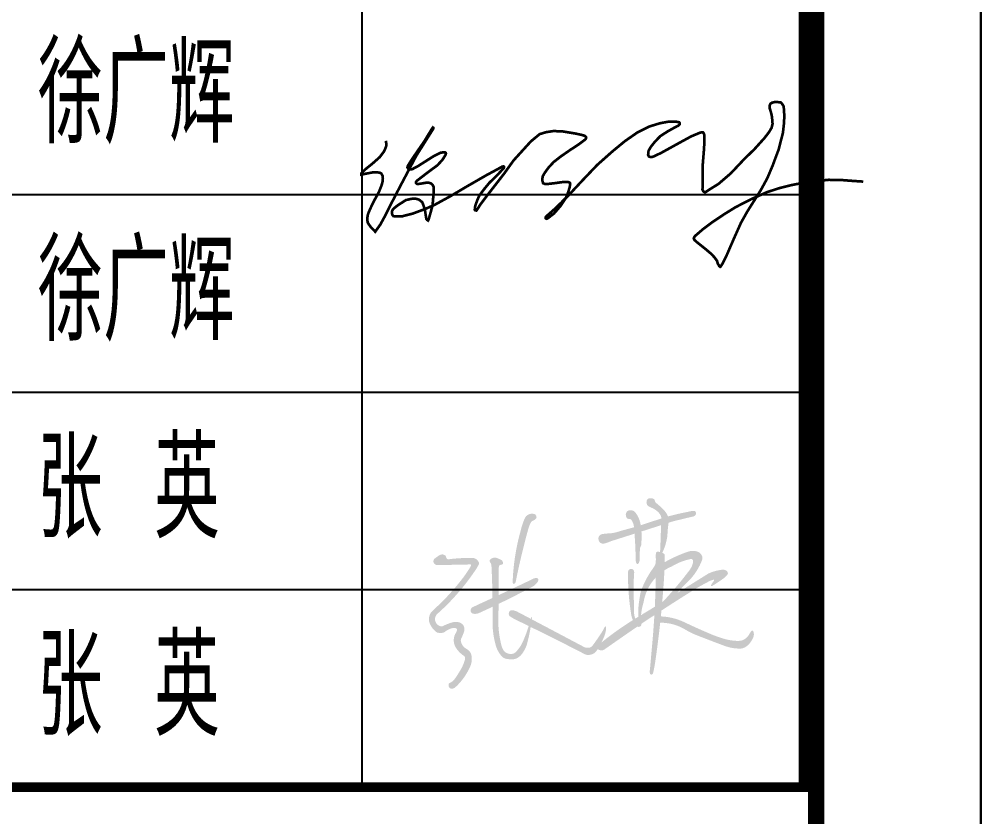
# Model space of a CAD drawing. Extents: x 12152 to 491505, y 111028 to 412681.
# Drawn here: x 485660 to 491505, y 187382 to 192227 of the extents above; entities that cross this region are included whole.
import ezdxf

# ---------------------------------------------------------------- set-up
doc = ezdxf.new("R2010")
doc.units = 0
doc.header["$LTSCALE"] = 1000
doc.header["$MEASUREMENT"] = 0
doc.layers.add('PUB_TITLE', color=4, linetype='Continuous')
doc.layers.add('yichutu', color=7, linetype='Continuous', true_color=0xffffff, plot=False)
doc.styles.add('TSSD_REIN', font='pdatxt.shx', dxfattribs={"width": 0.7, "bigfont": 'tssdchn.shx'})

# ---------------------------------------------------------------- blocks, each defined once
blk = doc.blocks.new('A$C79205BDE')
h = blk.add_hatch(color=256)
h.dxf.hatch_style = 1
h.paths.add_polyline_path([(6436.6, 13363.2, 0.113588), (6511.8, 13479.3, 0.167022), (6506.8, 13501.5, 0.174901), (6487.1, 13517.1, 0.16473), (6439, 13517.1, 0.047316), (6320.6, 13463.9, 0.004067), (6321.1, 13500.1, 0.206229), (6317.7, 13506, 0.016395), (6314.4, 13508.3, 0.034058), (6307.8, 13511.8, 0.100653), (6310.2, 13514.6, 0.073022), (6334.1, 13595.6, -0.003545), (6337.3, 13642, 0.028103), (6340.2, 13663.6, 0.000133), (6356, 13668.8, -0.005539), (6465.9, 13695.4, 0.228999), (6478.1, 13705.2, 0.250698), (6477.4, 13719.4, 0.188219), (6468.5, 13723.5, 0.056554), (6454.3, 13722.2, -0.00275), (6425.5, 13716.3, 0.018128), (6337.3, 13695.4, 0.100593), (6316.7, 13727.7, -0.00367), (6298.5, 13745.4, 0.032774), (6278.7, 13762.3, -0.19644), (6270.7, 13775.6, 0.20821), (6266, 13783.1, 0.154972), (6251.1, 13787.5, 0.438474), (6228.8, 13772.1, 0.150845), (6231.7, 13754, 0.140472), (6237, 13748.1, 0.043204), (6252.8, 13740.1, -0.036758), (6268.3, 13732.5, -0.111805), (6298.6, 13704.2, -0.097582), (6304.1, 13685, -0.005806), (6250.9, 13668.2, -0.009292), (6199.3, 13650.9, 0.007872), (6197.5, 13660.5, 0.113305), (6172.4, 13715.6, 0.153704), (6156.9, 13725.7, 0.046171), (6141.8, 13726.6, 0.185705), (6128.9, 13719.7, 0.324126), (6128.5, 13688.4, 0.207413), (6136.7, 13683.4, -0.010745), (6149.5, 13681.3, -0.1001), (6163.9, 13651.8, -0.001334), (6165, 13640.6, -0.005461), (6134.2, 13632.1, 0.009729), (6078.7, 13616.3, -0.057775), (6039.9, 13609.8, 0.009638), (6023.2, 13608.4, 0.036243), (6012.2, 13607.3, -0.024832), (6004.3, 13606.1, 0.353601), (5985.1, 13586.6, 0.185926), (5991.4, 13565, 0.099528), (5995.8, 13561.1, 0.07116), (6002.9, 13558.3, 0.120925), (6014.4, 13558.3, 0.046601), (6049.4, 13570.5, 0.000993), (6167.8, 13608.1, -0.01624), (6173.9, 13471.6, 0.133031), (6177.9, 13457.4, 0.382828), (6185.1, 13455.2, 0.163063), (6188.8, 13458.6, 0.102311), (6194.2, 13476.9, 0.0417), (6194.2, 13496.8, 0.003163), (6195, 13530.5, -0.138604), (6198.5, 13542.2, 0.127909), (6202.3, 13553.8, 0.012781), (6203.7, 13596.2, 0.018686), (6203, 13619.3, 0.000838), (6302.8, 13651.5, 0.004874), (6298.7, 13535.3, -0.054423), (6296.1, 13515.6, 0.060121), (6282.9, 13516.7, 0.340213), (6277.1, 13511.9, 0.07413), (6275.5, 13490.2, -0.049295), (6274.7, 13458.2, -0.10113), (6271.5, 13448.7, -0.029384), (6252.2, 13419.6, 0.059724), (6199.7, 13316.2, 0.022408), (6188.9, 13248.2, 0.04364), (6187.3, 13187.6, 0.002829), (6172.1, 13178.5, -0.10563), (6168.2, 13188.7, -0.054284), (6165.3, 13211.6, 0.010472), (6164, 13284, -0.027719), (6166.2, 13410.5, 0.125177), (6164.2, 13422, 0.24629), (6154.1, 13429.9, 0.426214), (6134.7, 13415.3, 0.042091), (6150.7, 13200.7, 0.069225), (6159.8, 13170.8, 0.027088), (6020.6, 13073.4, 0.002937), (6000.5, 13057.5, 0.013605), (6008.8, 13075.2, 0.05391), (6019.8, 13104.2, 0.028282), (6023, 13120.1, 0.079456), (6022.8, 13137.7, 0.384342), (6020.6, 13138.4, 0.132058), (6014, 13130.6, -0.03419), (6000, 13105.7, -0.012631), (5954.7, 13040.4, -0.188067), (5940.7, 13031.5, -0.098205), (5921, 13031.5, -0.052905), (5913.7, 13033.7, 0.000554), (5647.3, 13174.5, 0.001876), (5648.1, 13181, 0.22289), (5646.5, 13185.7, 0.314525), (5645.3, 13185.9, 0.337262), (5644.3, 13184.9, -0.068165), (5643.4, 13178.7, -0.000353), (5642.9, 13176.9, 0.000144), (5573.4, 13213.5, 0.094088), (5548.2, 13220.6, 0.171581), (5537.2, 13217.7, 0.131697), (5533, 13212.3, 0.171014), (5532, 13195.9, 0.172168), (5535.9, 13190.5, 0.033369), (5562.5, 13174.4, -0.001368), (5632, 13140.7, -0.023656), (5604.9, 13067.1, -0.088281), (5567.6, 13009.9, -0.185976), (5545.6, 12999.3, -0.166876), (5514.8, 13007.1, -0.106106), (5504.6, 13017.4, -0.083127), (5493, 13044.5, -0.036709), (5479.6, 13126, -0.034197), (5478.8, 13158.9, -0.001041), (5479, 13252.6, 0.010828), (5656.6, 13342.9, 0.059241), (5678.8, 13366, 0.182426), (5680, 13378.1, 0.147909), (5676.8, 13382.3, 0.215297), (5666.3, 13383.9, 0.014903), (5657.5, 13381.2, -0.003106), (5479.3, 13296.9, -0.001557), (5480.5, 13437, -0.134984), (5483.2, 13446.8, -0.183505), (5486.3, 13449.5, -0.060158), (5496, 13452.1, 0.024494), (5498.4, 13452.6, 0.268972), (5501.7, 13455.7, 0.041673), (5501.9, 13456.6, 0.103156), (5500.5, 13466.2, 0.172062), (5495.2, 13473.5, 0.071829), (5465.9, 13486.4, 0.240236), (5436.6, 13477.4, 0.340499), (5436.6, 13463, -0.160519), (5443.3, 13444, -0.008883), (5448.4, 13282.6, -0.001174), (5380.6, 13251.5, -0.014191), (5347.9, 13236.3, 0.374253), (5338.5, 13213.7, 0.280406), (5352.9, 13202.6, 0.067176), (5368.8, 13202.9, 0.078902), (5381.2, 13206.9, 0.004045), (5448.7, 13238.2, -0.003881), (5448.5, 13167.6, 0.070706), (5464.7, 13043.6, 0.116235), (5495.9, 12986.7, 0.163198), (5517.2, 12974.7, 0.054491), (5550.7, 12972, 0.09852), (5568.6, 12976.1, 0.115281), (5594.8, 12995.9, 0.108625), (5624.3, 13053.4, 0.024149), (5641.9, 13135.9, -0.005452), (5917.2, 12997.4, 0.111424), (5929.6, 12994.2, 0.140211), (5963.1, 13002.6, 0.124428), (5974, 13013.2, 0.008914), (5981.2, 13023.9, 0.225466), (6006.4, 13018.1, 0.097171), (6016, 13022.3, -0.002387), (6182.7, 13138.2, 0.183959), (6186.8, 13136.4, 0.173385), (6198.6, 13139.9, 0.236528), (6202.5, 13147.6, -0.003855), (6202.1, 13151.5, -0.000138), (6211.7, 13158.1, -0.001764), (6268.4, 13195.7, -0.010172), (6253.3, 13003.8, -0.004796), (6245.7, 12919.5, 0.049954), (6245.7, 12900.5, 0.266153), (6249.3, 12895.4, 0.073599), (6254.6, 12895.2, 0.300771), (6261.9, 12902.2, 0.009706), (6271.1, 12948.2, 0.010079), (6297.9, 13157.4, -0.14027), (6425.7, 13122.3, 0.043039), (6482.1, 13094.4, 0.004917), (6623.5, 13040.4, 0.088216), (6700.3, 13026.5, 0.15687), (6732.1, 13035.6, 0.120828), (6761.1, 13067.3, 0.031425), (6770.9, 13087.2, 0.122497), (6771.2, 13109.2, 0.015956), (6768.9, 13115, 0.568966), (6760.8, 13116, 0.045256), (6746.6, 13095.6, -0.086949), (6733, 13079.2, -0.178732), (6695, 13065.3, -0.065463), (6628.2, 13074.2, -0.033913), (6556.6, 13098.9, -0.006723), (6472.6, 13135.6, -0.004116), (6421.7, 13159.3, 0.025252), (6391, 13172, 0.026729), (6357.2, 13182, 0.027796), (6321.9, 13187.8, 0.019553), (6301.3, 13189.3, 0.001431), (6304.2, 13219.1, -0.004716), (6457.4, 13316.9, -0.024766), (6552.8, 13370.5, -0.050138), (6567.9, 13374.9, -0.721038), (6570.9, 13371, -0.050914), (6566.4, 13364.6, 0.015301), (6561.4, 13357.4, 0.025074), (6555.5, 13347.4, 0.262491), (6556.5, 13343.3, 0.269524), (6560, 13342.9, 0.028831), (6574, 13351.6, 0.014542), (6619.6, 13382.4, 0.069306), (6638.2, 13400.4, 0.294746), (6639, 13414.2, 0.1702), (6628.2, 13423.5, 0.124768), (6611, 13425.7, 0.07496), (6542.6, 13406.7, -0.001811), (6384.7, 13308.4, -0.029606)])
h.paths.add_polyline_path([(6315.5, 13355.5, 0.007575), (6319.3, 13422.8, -0.044173), (6356.3, 13442.3, -0.088922), (6453.4, 13480, -0.306661), (6462.8, 13476, -0.192241), (6464.9, 13465.3, -0.118541), (6445.3, 13421.8, -0.02654), (6310.9, 13262.9, -0.000033), (6308.1, 13261.2, 0.004521)], flags=16)
h.paths.add_polyline_path([(6270.7, 13238.3, -0.000793), (6201.1, 13196, -0.064292), (6213.5, 13258.9, -0.152928), (6275.6, 13386.4, -0.007831)], flags=16)
h.paths.add_polyline_path([(5629.2, 13630, -0.042642), (5641, 13661.8, -0.174263), (5652.8, 13673.6, 0.046598), (5665.4, 13681.1, 0.061958), (5668.7, 13684.5, 0.295885), (5670.8, 13696.2, 0.232732), (5660.1, 13708.1, 0.188598), (5627.6, 13703.7, 0.161061), (5612.7, 13687.5, 0.049679), (5591.5, 13624.5, 0.060651), (5550.6, 13361.4, 0.24547), (5553.5, 13355.3, 0.288517), (5559.4, 13354.8, 0.214364), (5565.7, 13362.9, -0.017919)], flags=17)
h.paths.add_polyline_path([(5369, 13434.2, -0.027041), (5378.8, 13451, 0.253504), (5379.3, 13462.6, 0.070424), (5370.3, 13475.8, 0.202992), (5351.4, 13484.6, 0.040673), (5228.5, 13478.9, -0.211211), (5220, 13479.8, -0.208059), (5213.6, 13488.5, 0.05412), (5211.1, 13495.7, 0.263616), (5190.5, 13502.8, 0.074526), (5177.3, 13497.8, 0.009916), (5156.4, 13482.8, 0.225119), (5149.3, 13469.5, 0.217925), (5155.3, 13454.7, 0.183504), (5167.9, 13449.4, 0.015942), (5200.1, 13449.4, -0.005035), (5262.7, 13450.8, 0.009335), (5336.3, 13452.7, -0.485237), (5340.1, 13448.3, -0.085519), (5338.4, 13443.6, -0.031448), (5296.7, 13381.5, -0.039104), (5173.3, 13244.3, 0.008928), (5144.1, 13217, 0.067738), (5134.4, 13204.8, 0.128439), (5126.3, 13176.1, 0.099737), (5130.1, 13154.8, 0.035486), (5136.6, 13141.4, 0.09677), (5163, 13110.8, 0.130323), (5173.2, 13106.4, 0.073981), (5196.2, 13106.4, 0.133224), (5207.5, 13111.3, -0.084591), (5236.3, 13127.4, -0.049194), (5250.1, 13130.8, -0.120584), (5264.3, 13129.4, -0.300888), (5268.4, 13124, -0.165157), (5264, 13107.5, 0.132023), (5252.3, 13073.1, 0.15441), (5262.4, 13032.1, 0.082918), (5290.9, 12999.2, 0.023387), (5305.1, 12988.5, -0.205199), (5309.4, 12981.8, -0.11027), (5308.7, 12969.5, -0.06134), (5289, 12922.6, -0.020905), (5260.3, 12877.2, -0.070739), (5243.9, 12859.5, -0.074848), (5230.3, 12851.4, 0.200625), (5227.3, 12848.5, 0.155387), (5226.2, 12835.8, 0.286625), (5238.2, 12823.7, 0.116473), (5246.6, 12823.7, 0.130099), (5261.5, 12831.6, 0.099235), (5334.3, 12932.9, 0.168292), (5341.4, 12994.1, 0.226036), (5317.9, 13024.2, -0.227053), (5288.6, 13061.8, -0.175548), (5290.9, 13079.6, 0.047239), (5304.9, 13114, 0.174791), (5303.6, 13138.5, 0.229333), (5279.9, 13159.2, 0.134988), (5245.1, 13159.2, 0.052223), (5199.4, 13141.3, -0.194501), (5183.7, 13139.9, -0.247659), (5159.1, 13164, -0.148906), (5158.8, 13185.6, -0.141144), (5169.7, 13202.8, 0.066526)])
at = {"const_width": 13.5}
blk.add_lwpolyline([(4908.2, 15597.4), (4910.8, 15581.6), (4910.8, 15572.7), (4908.7, 15566.1), (4899.6, 15544.4), (4877.8, 15515.1), (4841.3, 15482.7), (4807.7, 15455.6), (4784.8, 15433.3), (4784.8, 15426.4), (4838.3, 15436.8), (4854.9, 15437.9), (4875.9, 15436.4), (4885.3, 15432), (4887.8, 15426.9), (4891.7, 15419.7), (4893.1, 15406.5), (4891, 15386.9), (4884.8, 15367), (4872.9, 15337.3), (4849.4, 15294.9), (4831.3, 15257.7), (4821.4, 15235), (4817, 15222.2), (4814.5, 15207.9), (4814.5, 15194.6), (4816.7, 15182.7), (4824, 15171.7), (4832.3, 15160.3), (4843.7, 15148.7), (4854.5, 15137.1), (4880, 15172.8), (4905.5, 15219.2), (4927.3, 15263.4), (4978.5, 15362.5), (5061.9, 15520.7), (5149.5, 15660.1), (5149.2, 15662.9), (5146.5, 15664.8), (5141.3, 15657.7), (5102.7, 15594.1), (5043.4, 15508.4), (5025.7, 15480.4), (5018.9, 15468.7), (5017.7, 15462.6), (5019.2, 15460.1), (5020.9, 15456.9), (5027.5, 15452.3), (5033.7, 15452.3), (5042, 15453.7), (5072.1, 15469.8), (5151, 15519.9), (5184.3, 15536.6), (5199, 15538.9), (5203.2, 15538.9), (5207.5, 15538.9), (5211.4, 15536.4), (5212.5, 15534), (5212.5, 15532.7), (5212.5, 15532), (5209.5, 15524), (5194.2, 15500.1), (5169.5, 15473.5), (5113.3, 15431.8), (5072.9, 15400.6), (5064.1, 15393.8), (5061, 15388.1), (5061.4, 15383.8), (5065.2, 15379.4), (5070.2, 15378.5), (5082.9, 15380), (5110.4, 15384.7), (5127.1, 15384.9), (5137.2, 15381), (5145.6, 15373.5), (5149.8, 15365.4), (5150.2, 15348.8), (5149.5, 15325.2), (5144.8, 15269.3), (5125.2, 15199.5), (5121.8, 15193.5), (5117.6, 15196.3), (5113.2, 15202.2), (5105.5, 15252), (5093, 15285.9), (5085.6, 15292), (5076.2, 15299.3), (5061.5, 15303.8), (5037.3, 15303.5), (5009.9, 15297.2), (4988.2, 15283.3), (4970.7, 15272.3), (4949.2, 15255.5), (4941.4, 15245.9), (4938.9, 15237.5), (4939, 15230.2), (4941.4, 15222.6), (4946.1, 15216), (4956.8, 15214.3), (4989, 15214.6), (5043.7, 15228.5), (5108.5, 15252.6), (5154.7, 15272.8), (5233.2, 15315.7), (5320, 15367), (5420.3, 15424.7), (5472.3, 15452.5), (5497.9, 15466.8), (5504.3, 15467.7), (5506.5, 15466.2), (5507.2, 15463.2), (5506.1, 15459.5), (5481.9, 15433.6), (5458.7, 15410), (5432.1, 15384.2), (5403.9, 15349.8), (5381.2, 15319.3), (5371, 15295.4), (5362.7, 15272.9), (5359.1, 15257.3), (5358.9, 15247.8), (5361.6, 15244.7), (5366.4, 15244.4), (5370, 15248), (5386.5, 15273.9), (5415.5, 15312.7), (5452.1, 15360), (5507.3, 15431.1), (5555.2, 15497.9), (5642.7, 15594.2), (5687.5, 15631.2), (5720, 15641), (5755.9, 15646.5), (5800.9, 15645.4), (5863.4, 15635), (5897.9, 15627.9), (5914.5, 15622.9), (5920.2, 15619), (5921.8, 15617), (5922.9, 15612.8), (5921.4, 15608.4), (5918.3, 15603.9), (5885.4, 15579.4), (5842.4, 15551.2), (5794.5, 15518.1), (5758.4, 15489.8), (5732.6, 15462.2), (5713.3, 15435.7), (5703.6, 15418.9), (5701.6, 15409.5), (5701.3, 15395.4), (5704.5, 15383), (5714.3, 15378.3), (5734.2, 15379.4), (5764.4, 15382.9), (5798, 15387.7), (5817.6, 15389.6), (5830.6, 15388.7), (5838, 15386.2), (5841, 15383.4), (5842.1, 15377.9), (5840, 15365.4), (5834.2, 15343.4), (5820.5, 15309), (5793.1, 15267.3), (5760.3, 15229.5), (5727.2, 15204.3), (5723.1, 15202.5), (5721, 15203.1), (5719.2, 15203.9), (5717.8, 15205.1), (5717.4, 15207), (5717.8, 15210.1), (5719.6, 15213.9), (5733.2, 15225.4), (5763.5, 15252.3), (5794.1, 15281.6), (5835.9, 15323.7), (5906.1, 15398.8), (5978.9, 15475.2), (6057.6, 15545), (6119.8, 15596.1), (6181.1, 15638.6), (6242, 15669.4), (6296.6, 15686.2), (6340.1, 15694.2), (6381.8, 15693.4), (6394.2, 15691), (6397.1, 15686), (6396.2, 15681), (6390.3, 15674.4), (6380.6, 15669.8), (6336.1, 15645.2), (6298.5, 15621), (6272, 15593.5), (6251.2, 15567.7), (6239.2, 15547.5), (6237.1, 15534.2), (6236.9, 15526.1), (6240.6, 15518.3), (6247.3, 15515.5), (6255.5, 15515), (6263.5, 15517.5), (6302.2, 15535.8), (6381.3, 15579.5), (6455.2, 15619.9), (6497.3, 15637.5), (6508.2, 15640.7), (6510.8, 15640.7), (6514.6, 15639.8), (6516.9, 15637.5), (6517.6, 15635.6), (6520.5, 15630.9), (6522.2, 15618.9), (6521.4, 15582.9), (6518.7, 15541.2), (6513.3, 15475.5), (6512.2, 15420.1), (6512.5, 15372), (6512.1, 15350.5), (6515.9, 15341.7), (6520.6, 15338.2), (6523.5, 15336.9), (6527.6, 15337.3), (6554.8, 15355.3), (6593.6, 15379.3), (6655.9, 15432.9), (6722.2, 15503.3), (6775.9, 15555.6), (6826, 15611.2), (6849.4, 15641.6), (6862, 15662.9), (6867.1, 15683.1), (6864, 15720.1), (6858, 15745.4), (6852.9, 15761.1), (6852.5, 15776.3), (6856, 15784.8), (6865.1, 15790.6), (6877.8, 15793.8), (6890.6, 15793.3), (6908.4, 15792.1), (6912.4, 15788.3), (6918.2, 15780.1), (6922.9, 15772.3), (6924.8, 15756.7), (6926.7, 15720.2), (6924.2, 15679.2), (6919.4, 15637), (6908.2, 15593.7), (6897.7, 15552.6), (6881, 15508.5), (6867.3, 15471.2), (6839.8, 15406.7), (6806.7, 15346.2), (6739.9, 15240.6), (6706.6, 15181.4), (6667.5, 15093.7), (6634.9, 15018.5), (6615.4, 14978.8), (6604.5, 14961.1), (6602.1, 14959.1), (6599.5, 14960.9), (6596.5, 14963.2), (6589, 14977.5), (6585.5, 14989.9), (6573.1, 15006.7), (6559.7, 15022), (6531.3, 15046.2), (6483.8, 15084.2), (6472.3, 15094.4), (6468.1, 15102.4), (6469.7, 15108.8), (6474.2, 15115.1), (6513.1, 15148.6), (6557.4, 15182.1), (6619.7, 15224.1), (6680, 15261.4), (6759.2, 15302.1), (6837.9, 15337.1), (6905.8, 15359), (6966.6, 15373.9), (7029.8, 15385.9), (7094.9, 15394.1), (7151.1, 15399.8), (7216.6, 15398.7), (7267.7, 15394.7), (7326.2, 15390.7)], dxfattribs=at)
at = {"layer": 'PUB_TITLE'}
for p, q in [((4787, 19325), (4787, 12345.4)), ((25, 15325), (7025, 15325)), ((25, 14325), (7025, 14325)), ((25, 13325), (7025, 13325))]:
    blk.add_line(p, q, dxfattribs=at)
at = {"layer": 'PUB_TITLE', "const_width": 50}
blk.add_lwpolyline([(25, 19325), (7025, 19325), (7025, 12325), (25, 12325)], close=True, dxfattribs=at)
at = {"layer": 'PUB_TITLE', "style": 'TSSD_REIN', "width": 0.7}
for s, p in [('徐广辉', (3144.6, 15586)), ('徐广辉', (3144.6, 14586)), ('张  英', (3141.8, 13586)), ('张  英', (3141.8, 12586))]:
    blk.add_text(s, height=500, dxfattribs=at).set_placement(p)
blk = doc.blocks.new('yct-1051-594-105100-59400-100-1002.0')
at = {"layer": 'yichutu', "color": 7, "true_color": 0xffffff}
blk.add_lwpolyline([(0, 0), (0, 59400), (105100, 59400), (105100, 0)], close=True, dxfattribs=at)

msp = doc.modelspace()

# ---------------------------------------------------------------- linework, layer by layer
at = {"layer": 'PUB_TITLE', "color": 0}
msp.add_lwpolyline([(386404.7, 171762.5), (491504.7, 171762.5), (491504.7, 231162.5), (386404.7, 231162.5)], close=True, dxfattribs=at)
at = {"layer": 'PUB_TITLE', "color": 0, "const_width": 100}
msp.add_lwpolyline([(388904.7, 172762.5), (490504.7, 172762.5), (490504.7, 230162.5), (388904.7, 230162.5)], close=True, dxfattribs=at)

# ---------------------------------------------------------------- block references
at = {"xscale": 1.199999999953434, "yscale": 1.199999999953434, "zscale": 1.199999999953434}
msp.add_blockref('A$C79205BDE', (481998.7, 172772), dxfattribs=at)
at = {"layer": 'yichutu'}
msp.add_blockref('yct-1051-594-105100-59400-100-1002.0', (386404.7, 171762.5), dxfattribs=at)

doc.saveas('drawing.dxf')
